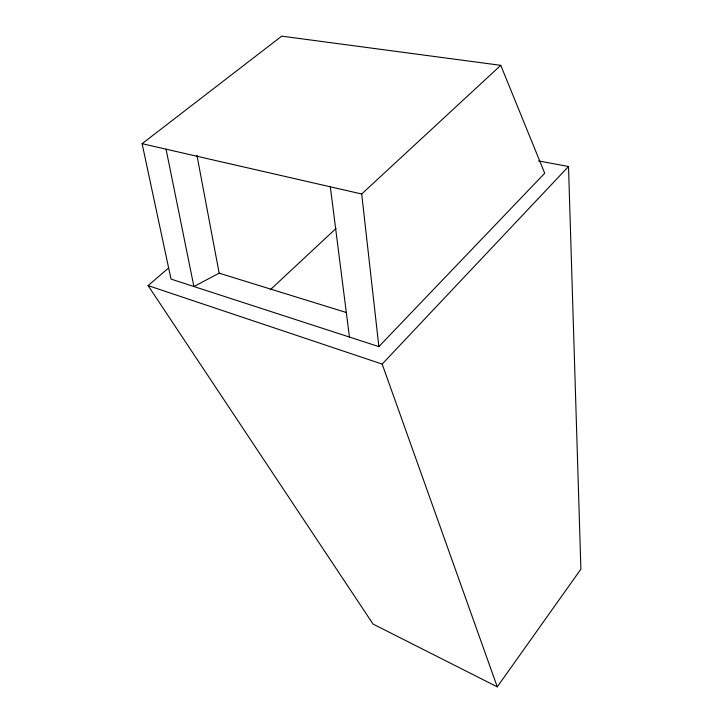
<?xml version="1.0" encoding="UTF-8"?>
<svg xmlns="http://www.w3.org/2000/svg" width="723" height="723" viewBox="0 0 723 723"><rect width="100%" height="100%" fill="white"/><g stroke="black" fill="none" stroke-linecap="round" stroke-linejoin="round"><path stroke-width="1.08" d="M168.586 267.971L148.098 285.594L373.068 624.076L497.27 686.85L580.894 569.155L568.513 166.498L538.563 160.931M497.27 686.85L382.178 364.094L568.513 166.498M378.87 346.615L544.708 173.24L500.768 65.332L281.708 36.15L142.106 143.687L171.017 279.096L378.87 346.615L361.699 193.99L500.768 65.332M270.303 289.751L335.96 228.522M346.263 312.49L219.168 273.177L193.909 286.534L166.055 149.173M142.106 143.687L361.699 193.99M148.098 285.594L382.178 364.094M196.936 155.291L219.168 273.177M330.321 186.796L349.444 337.063"/></g></svg>
